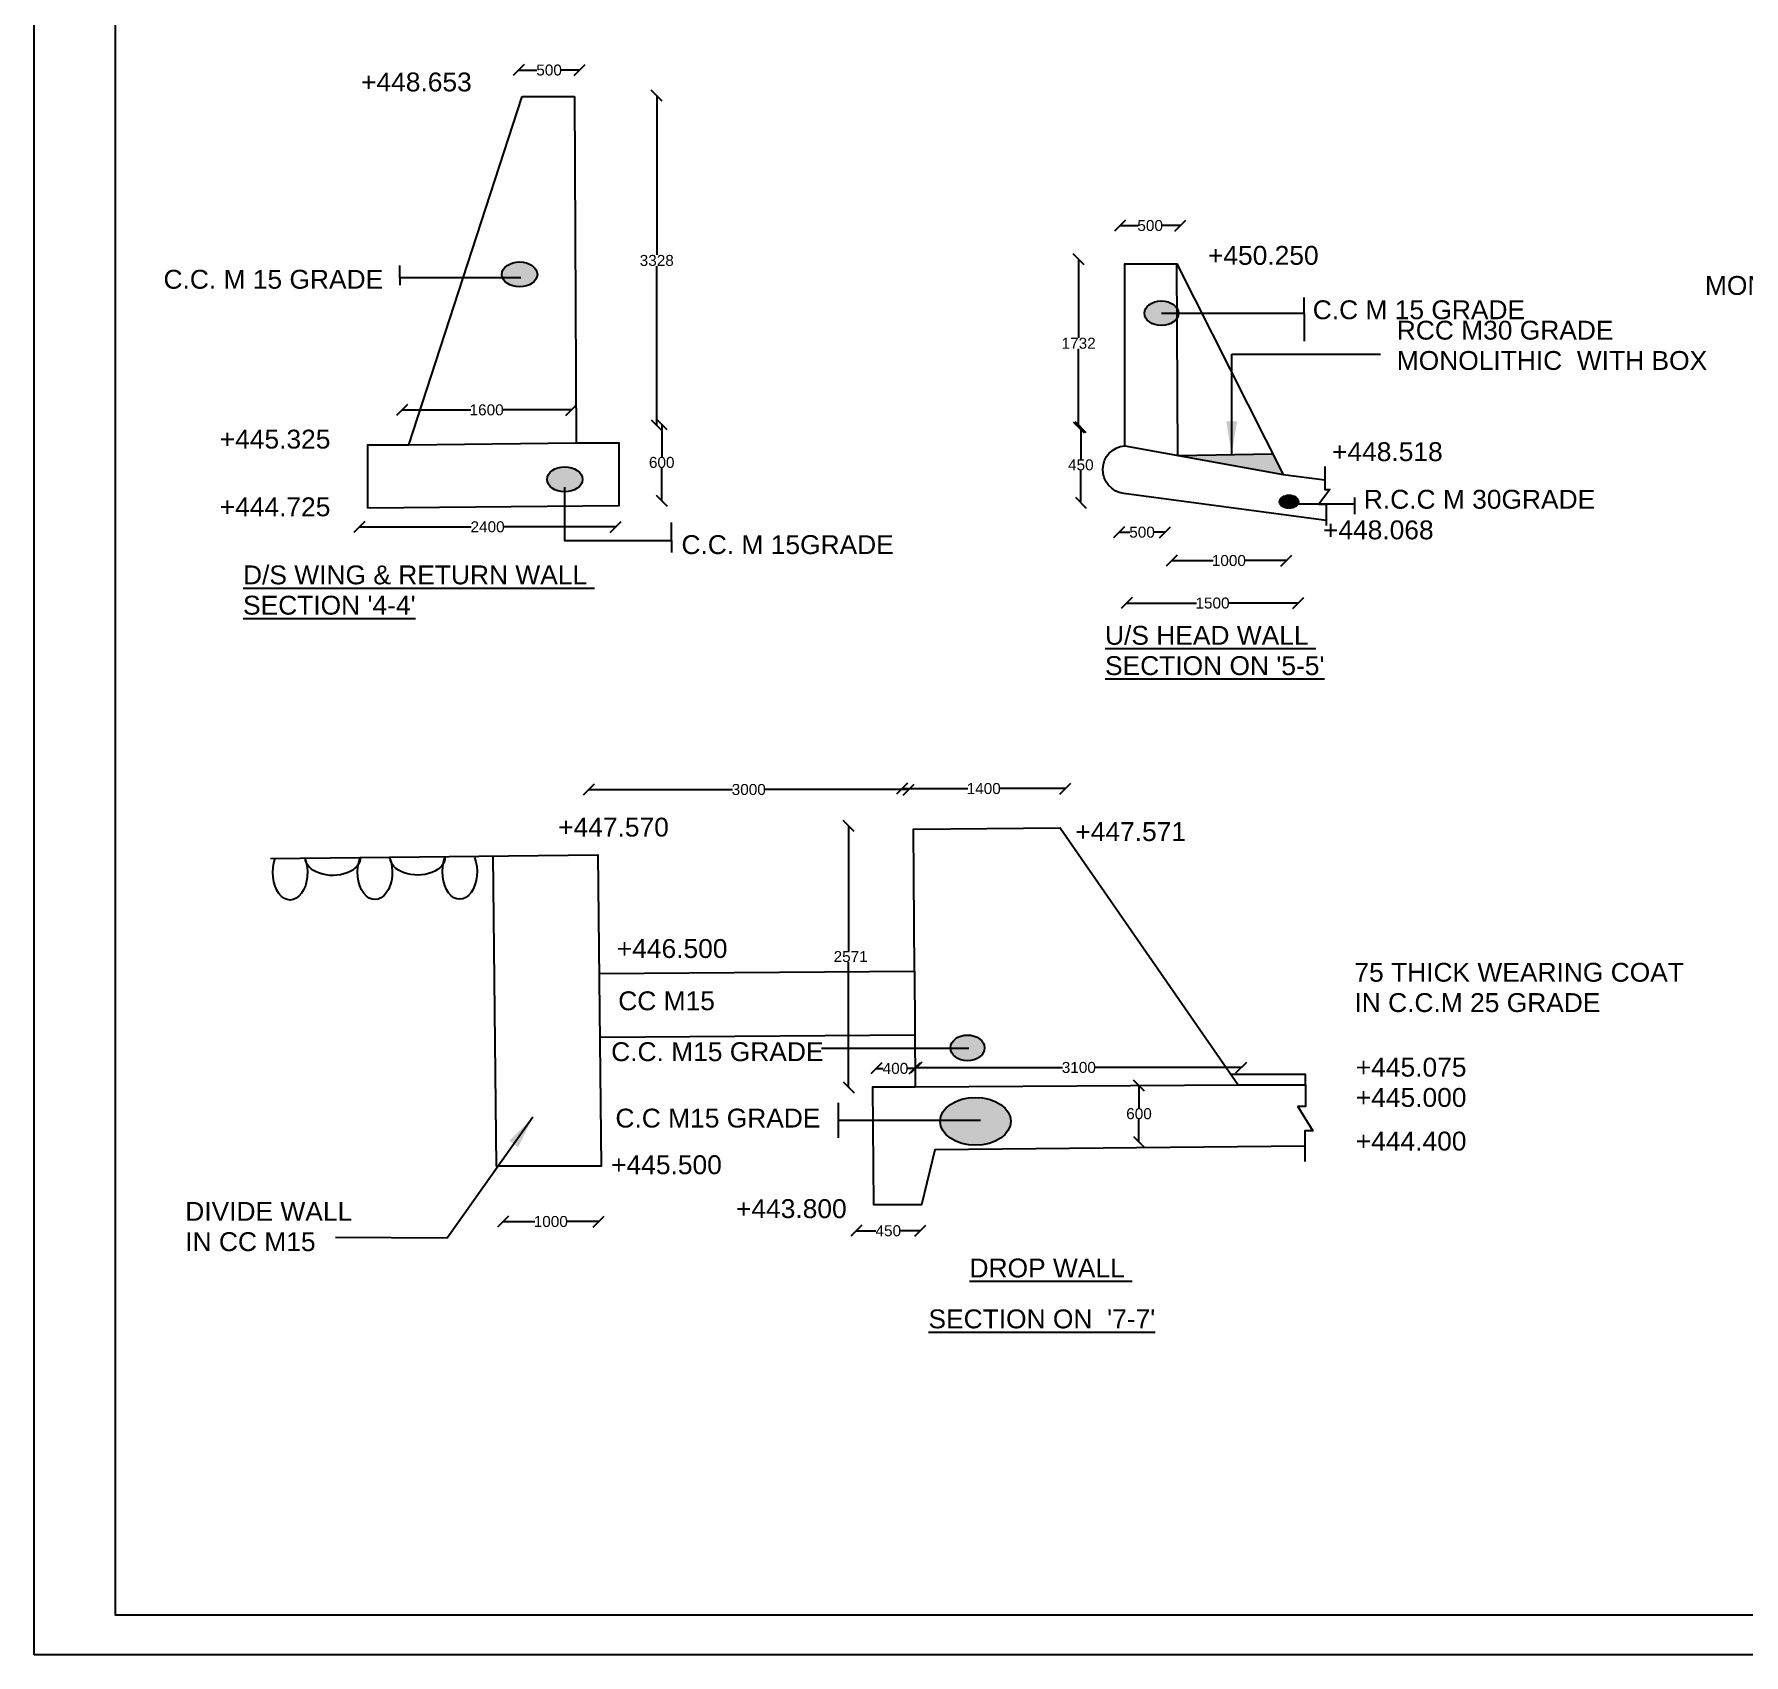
# Model space of a CAD drawing. Header units: metres. Extents: x -13701 to 100187, y -64306 to 14155.
# Drawn here: x -13701 to 33011, y -64306 to -20015 of the extents above; entities that cross this region are included whole.
import ezdxf

# ---------------------------------------------------------------- set-up
doc = ezdxf.new("R2010")
doc.units = ezdxf.units.M
doc.header["$MEASUREMENT"] = 0
doc.layers.add('DRAWING', color=7, linetype='Continuous')
doc.layers.add('TEXT', color=255, linetype='Continuous')
doc.styles.get("Standard").update_dxf_attribs({"font": 'ARIAL_1.TTF'})
doc.dimstyles.get("Standard").update_dxf_attribs({"dimtxt": 300, "dimasz": 300, "dimexe": 0.18, "dimexo": 0.0625, "dimgap": 0.09, "dimtad": 0, "dimtih": 1, "dimtoh": 1, "dimdec": 0, "dimzin": 0, "dimdsep": 46, "dimtxsty": 'Standard', "dimblk": 'OBLIQUE', "dimcen": 0, "dimse1": 1, "dimse2": 1, "dimadec": 0, "dimazin": 0, "dimtfac": 1, "dimtdec": 0, "dimtofl": 0, "dimtmove": 0, "dimatfit": 3, "dimfxl": 0, "dimtolj": 1, "dimtzin": 0, "dimarcsym": 0})
picture_1 = doc.add_image_def('image1.jpg', size_in_pixel=(4806, 3311))

# ---------------------------------------------------------------- blocks, each defined once
blk = doc.blocks.new('_Oblique')
at = {"color": 0, "linetype": 'ByBlock', "lineweight": -2}
blk.add_line((-0.5, -0.5), (0.5, 0.5), dxfattribs=at)
blk = doc.blocks.new('*D20')
at = {"layer": 'Defpoints', "color": 0}
for p in [(-467, -21017), (1202, -20996), (1202, -21017)]:
    blk.add_point(p, dxfattribs=at)
at = {"layer": 'DRAWING', "color": 0, "lineweight": -2}
for p, q in [((-467, -20996), (37, -20996)), ((1202, -20996), (699, -20996))]:
    blk.add_line(p, q, dxfattribs=at)
at = {"layer": 'DRAWING', "color": 0, "lineweight": -2, "xscale": 300, "yscale": 300, "zscale": 300, "rotation": 180}
blk.add_blockref('_Oblique', (-467, -20996), dxfattribs=at)
at = {"layer": 'DRAWING', "color": 0, "lineweight": -2, "xscale": 300, "yscale": 300, "zscale": 300}
blk.add_blockref('_Oblique', (1202, -20996), dxfattribs=at)
at = {"layer": 'DRAWING', "color": 0, "insert": (368, -20996), "char_height": 300, "attachment_point": 5}
blk.add_mtext('\\A1;500', dxfattribs=at)
blk = doc.blocks.new('*D21')
at = {"layer": 'Defpoints', "color": 0}
for p in [(3041, -21693), (3041, -30708), (3310, -30708)]:
    blk.add_point(p, dxfattribs=at)
at = {"layer": 'DRAWING', "color": 0, "lineweight": -2}
for p, q in [((3310, -21693), (3310, -26047)), ((3310, -30708), (3310, -26354))]:
    blk.add_line(p, q, dxfattribs=at)
at = {"layer": 'DRAWING', "color": 0, "lineweight": -2, "xscale": 300, "yscale": 300, "zscale": 300}
for p, rotation in [((3310, -21693), 90), ((3310, -30708), 270)]:
    blk.add_blockref('_Oblique', p, dxfattribs=dict(at, rotation=rotation))
at = {"layer": 'DRAWING', "color": 0, "insert": (3310, -26200), "char_height": 300, "attachment_point": 5}
blk.add_mtext('\\A1;3328', dxfattribs=at)
blk = doc.blocks.new('*D22')
at = {"layer": 'Defpoints', "color": 0}
for p in [(3411, -30674), (3411, -32766), (3445, -32766)]:
    blk.add_point(p, dxfattribs=at)
at = {"layer": 'DRAWING', "color": 0, "lineweight": -2}
for p, q in [((3445, -30674), (3445, -31567)), ((3445, -32766), (3445, -31874))]:
    blk.add_line(p, q, dxfattribs=at)
at = {"layer": 'DRAWING', "color": 0, "lineweight": -2, "xscale": 300, "yscale": 300, "zscale": 300}
for p, rotation in [((3445, -30674), 90), ((3445, -32766), 270)]:
    blk.add_blockref('_Oblique', p, dxfattribs=dict(at, rotation=rotation))
at = {"layer": 'DRAWING', "color": 0, "insert": (3445, -31720), "char_height": 300, "attachment_point": 5}
blk.add_mtext('\\A1;600', dxfattribs=at)
blk = doc.blocks.new('*D23')
at = {"layer": 'Defpoints', "color": 0}
for p in [(-3651, -30267), (974, -30267), (974, -30284)]:
    blk.add_point(p, dxfattribs=at)
at = {"layer": 'DRAWING', "color": 0, "lineweight": -2}
for p, q in [((-3651, -30284), (-1772, -30284)), ((974, -30284), (-905, -30284))]:
    blk.add_line(p, q, dxfattribs=at)
at = {"layer": 'DRAWING', "color": 0, "lineweight": -2, "xscale": 300, "yscale": 300, "zscale": 300, "rotation": 180}
blk.add_blockref('_Oblique', (-3651, -30284), dxfattribs=at)
at = {"layer": 'DRAWING', "color": 0, "lineweight": -2, "xscale": 300, "yscale": 300, "zscale": 300}
blk.add_blockref('_Oblique', (974, -30284), dxfattribs=at)
at = {"layer": 'DRAWING', "color": 0, "insert": (-1339, -30284), "char_height": 300, "attachment_point": 5}
blk.add_mtext('\\A1;1600', dxfattribs=at)
blk = doc.blocks.new('*D24')
at = {"layer": 'Defpoints', "color": 0}
for p in [(-4815, -33562), (2189, -33479), (2189, -33562)]:
    blk.add_point(p, dxfattribs=at)
at = {"layer": 'DRAWING', "color": 0, "lineweight": -2}
for p, q in [((-4815, -33479), (-1763, -33479)), ((2189, -33479), (-863, -33479))]:
    blk.add_line(p, q, dxfattribs=at)
at = {"layer": 'DRAWING', "color": 0, "lineweight": -2, "xscale": 300, "yscale": 300, "zscale": 300, "rotation": 180}
blk.add_blockref('_Oblique', (-4815, -33479), dxfattribs=at)
at = {"layer": 'DRAWING', "color": 0, "lineweight": -2, "xscale": 300, "yscale": 300, "zscale": 300}
blk.add_blockref('_Oblique', (2189, -33479), dxfattribs=at)
at = {"layer": 'DRAWING', "color": 0, "insert": (-1313, -33479), "char_height": 300, "attachment_point": 5}
blk.add_mtext('\\A1;2400', dxfattribs=at)
blk = doc.blocks.new('*D25')
at = {"layer": 'Defpoints', "color": 0}
for p in [(15971, -25274), (17612, -25245), (17612, -25274)]:
    blk.add_point(p, dxfattribs=at)
at = {"layer": 'DRAWING', "color": 0, "lineweight": -2}
for p, q in [((15971, -25245), (16460, -25245)), ((17612, -25245), (17122, -25245))]:
    blk.add_line(p, q, dxfattribs=at)
at = {"layer": 'DRAWING', "color": 0, "lineweight": -2, "xscale": 300, "yscale": 300, "zscale": 300, "rotation": 180}
blk.add_blockref('_Oblique', (15971, -25245), dxfattribs=at)
at = {"layer": 'DRAWING', "color": 0, "lineweight": -2, "xscale": 300, "yscale": 300, "zscale": 300}
blk.add_blockref('_Oblique', (17612, -25245), dxfattribs=at)
at = {"layer": 'DRAWING', "color": 0, "insert": (16791, -25245), "char_height": 300, "attachment_point": 5}
blk.add_mtext('\\A1;500', dxfattribs=at)
blk = doc.blocks.new('*D26')
at = {"layer": 'Defpoints', "color": 0}
for p in [(14986, -26168), (14837, -30758), (14986, -30758)]:
    blk.add_point(p, dxfattribs=at)
at = {"layer": 'DRAWING', "color": 0, "lineweight": -2}
for p, q in [((14837, -26168), (14837, -28310)), ((14837, -30758), (14837, -28616))]:
    blk.add_line(p, q, dxfattribs=at)
at = {"layer": 'DRAWING', "color": 0, "lineweight": -2, "xscale": 300, "yscale": 300, "zscale": 300}
for p, rotation in [((14837, -26168), 90), ((14837, -30758), 270)]:
    blk.add_blockref('_Oblique', p, dxfattribs=dict(at, rotation=rotation))
at = {"layer": 'DRAWING', "color": 0, "insert": (14837, -28463), "char_height": 300, "attachment_point": 5}
blk.add_mtext('\\A1;1732', dxfattribs=at)
blk = doc.blocks.new('*D27')
at = {"layer": 'Defpoints', "color": 0}
for p in [(14837, -30758), (14837, -32814), (14897, -32814)]:
    blk.add_point(p, dxfattribs=at)
at = {"layer": 'DRAWING', "color": 0, "lineweight": -2}
for p, q in [((14897, -30758), (14897, -31632)), ((14897, -32814), (14897, -31939))]:
    blk.add_line(p, q, dxfattribs=at)
at = {"layer": 'DRAWING', "color": 0, "lineweight": -2, "xscale": 300, "yscale": 300, "zscale": 300}
for p, rotation in [((14897, -30758), 90), ((14897, -32814), 270)]:
    blk.add_blockref('_Oblique', p, dxfattribs=dict(at, rotation=rotation))
at = {"layer": 'DRAWING', "color": 0, "insert": (14897, -31786), "char_height": 300, "attachment_point": 5}
blk.add_mtext('\\A1;450', dxfattribs=at)
blk = doc.blocks.new('*D28')
at = {"layer": 'Defpoints', "color": 0}
for p in [(17375, -34461), (20508, -34401), (20508, -34461)]:
    blk.add_point(p, dxfattribs=at)
at = {"layer": 'DRAWING', "color": 0, "lineweight": -2}
for p, q in [((17375, -34401), (18508, -34401)), ((20508, -34401), (19375, -34401))]:
    blk.add_line(p, q, dxfattribs=at)
at = {"layer": 'DRAWING', "color": 0, "lineweight": -2, "xscale": 300, "yscale": 300, "zscale": 300, "rotation": 180}
blk.add_blockref('_Oblique', (17375, -34401), dxfattribs=at)
at = {"layer": 'DRAWING', "color": 0, "lineweight": -2, "xscale": 300, "yscale": 300, "zscale": 300}
blk.add_blockref('_Oblique', (20508, -34401), dxfattribs=at)
at = {"layer": 'DRAWING', "color": 0, "insert": (18941, -34401), "char_height": 300, "attachment_point": 5}
blk.add_mtext('\\A1;1000', dxfattribs=at)
blk = doc.blocks.new('*D29')
at = {"layer": 'Defpoints', "color": 0}
for p in [(15943, -33596), (17196, -33596), (17196, -33626)]:
    blk.add_point(p, dxfattribs=at)
at = {"layer": 'DRAWING', "color": 0, "lineweight": -2}
for p, q in [((15943, -33626), (16239, -33626)), ((17196, -33626), (16900, -33626))]:
    blk.add_line(p, q, dxfattribs=at)
at = {"layer": 'DRAWING', "color": 0, "lineweight": -2, "xscale": 300, "yscale": 300, "zscale": 300, "rotation": 180}
blk.add_blockref('_Oblique', (15943, -33626), dxfattribs=at)
at = {"layer": 'DRAWING', "color": 0, "lineweight": -2, "xscale": 300, "yscale": 300, "zscale": 300}
blk.add_blockref('_Oblique', (17196, -33626), dxfattribs=at)
at = {"layer": 'DRAWING', "color": 0, "insert": (16569, -33626), "char_height": 300, "attachment_point": 5}
blk.add_mtext('\\A1;500', dxfattribs=at)
blk = doc.blocks.new('*D30')
at = {"layer": 'Defpoints', "color": 0}
for p in [(16152, -35563), (20836, -35563), (20836, -35563)]:
    blk.add_point(p, dxfattribs=at)
at = {"layer": 'DRAWING', "color": 0, "lineweight": -2}
for p, q in [((16152, -35563), (18060, -35563)), ((20836, -35563), (18927, -35563))]:
    blk.add_line(p, q, dxfattribs=at)
at = {"layer": 'DRAWING', "color": 0, "lineweight": -2, "xscale": 300, "yscale": 300, "zscale": 300, "rotation": 180}
blk.add_blockref('_Oblique', (16152, -35563), dxfattribs=at)
at = {"layer": 'DRAWING', "color": 0, "lineweight": -2, "xscale": 300, "yscale": 300, "zscale": 300}
blk.add_blockref('_Oblique', (20836, -35563), dxfattribs=at)
at = {"layer": 'DRAWING', "color": 0, "insert": (18494, -35563), "char_height": 300, "attachment_point": 5}
blk.add_mtext('\\A1;1500', dxfattribs=at)
blk = doc.blocks.new('*D37')
at = {"layer": 'Defpoints', "color": 0}
for p in [(1452, -40633), (10194, -40633), (10194, -40659)]:
    blk.add_point(p, dxfattribs=at)
at = {"layer": 'DRAWING', "color": 0, "lineweight": -2}
for p, q in [((1452, -40659), (5376, -40659)), ((10194, -40659), (6271, -40659))]:
    blk.add_line(p, q, dxfattribs=at)
at = {"layer": 'DRAWING', "color": 0, "lineweight": -2, "xscale": 300, "yscale": 300, "zscale": 300, "rotation": 180}
blk.add_blockref('_Oblique', (1452, -40659), dxfattribs=at)
at = {"layer": 'DRAWING', "color": 0, "lineweight": -2, "xscale": 300, "yscale": 300, "zscale": 300}
blk.add_blockref('_Oblique', (10194, -40659), dxfattribs=at)
at = {"layer": 'DRAWING', "color": 0, "insert": (5823, -40659), "char_height": 300, "attachment_point": 5}
blk.add_mtext('\\A1;3000', dxfattribs=at)
blk = doc.blocks.new('*D38')
at = {"layer": 'Defpoints', "color": 0}
for p in [(10011, -40633), (14474, -40633), (14474, -40633)]:
    blk.add_point(p, dxfattribs=at)
at = {"layer": 'DRAWING', "color": 0, "lineweight": -2}
for p, q in [((10011, -40633), (11809, -40633)), ((14474, -40633), (12676, -40633))]:
    blk.add_line(p, q, dxfattribs=at)
at = {"layer": 'DRAWING', "color": 0, "lineweight": -2, "xscale": 300, "yscale": 300, "zscale": 300, "rotation": 180}
blk.add_blockref('_Oblique', (10011, -40633), dxfattribs=at)
at = {"layer": 'DRAWING', "color": 0, "lineweight": -2, "xscale": 300, "yscale": 300, "zscale": 300}
blk.add_blockref('_Oblique', (14474, -40633), dxfattribs=at)
at = {"layer": 'DRAWING', "color": 0, "insert": (12243, -40633), "char_height": 300, "attachment_point": 5}
blk.add_mtext('\\A1;1400', dxfattribs=at)
blk = doc.blocks.new('*D39')
at = {"layer": 'Defpoints', "color": 0}
for p in [(8446, -41653), (8446, -48795), (8550, -48795)]:
    blk.add_point(p, dxfattribs=at)
at = {"layer": 'DRAWING', "color": 0, "lineweight": -2}
for p, q in [((8550, -41653), (8550, -45071)), ((8550, -48795), (8550, -45378))]:
    blk.add_line(p, q, dxfattribs=at)
at = {"layer": 'DRAWING', "color": 0, "lineweight": -2, "xscale": 300, "yscale": 300, "zscale": 300}
for p, rotation in [((8550, -41653), 90), ((8550, -48795), 270)]:
    blk.add_blockref('_Oblique', p, dxfattribs=dict(at, rotation=rotation))
at = {"layer": 'DRAWING', "color": 0, "insert": (8550, -45224), "char_height": 300, "attachment_point": 5}
blk.add_mtext('\\A1; 2571', dxfattribs=at)
blk = doc.blocks.new('*D40')
at = {"layer": 'Defpoints', "color": 0}
for p in [(9310, -48360), (10354, -48281), (10354, -48360)]:
    blk.add_point(p, dxfattribs=at)
at = {"layer": 'DRAWING', "color": 0, "lineweight": -2}
for p, q in [((9310, -48281), (9495, -48281)), ((10354, -48281), (10169, -48281))]:
    blk.add_line(p, q, dxfattribs=at)
at = {"layer": 'DRAWING', "color": 0, "lineweight": -2, "xscale": 300, "yscale": 300, "zscale": 300, "rotation": 180}
blk.add_blockref('_Oblique', (9310, -48281), dxfattribs=at)
at = {"layer": 'DRAWING', "color": 0, "lineweight": -2, "xscale": 300, "yscale": 300, "zscale": 300}
blk.add_blockref('_Oblique', (10354, -48281), dxfattribs=at)
at = {"layer": 'DRAWING', "color": 0, "insert": (9832, -48281), "char_height": 300, "attachment_point": 5}
blk.add_mtext('\\A1;400', dxfattribs=at)
blk = doc.blocks.new('*D41')
at = {"layer": 'Defpoints', "color": 0}
for p in [(10406, -48281), (19278, -48255), (19278, -48281)]:
    blk.add_point(p, dxfattribs=at)
at = {"layer": 'DRAWING', "color": 0, "lineweight": -2}
for p, q in [((10406, -48255), (14395, -48255)), ((19278, -48255), (15289, -48255))]:
    blk.add_line(p, q, dxfattribs=at)
at = {"layer": 'DRAWING', "color": 0, "lineweight": -2, "xscale": 300, "yscale": 300, "zscale": 300, "rotation": 180}
blk.add_blockref('_Oblique', (10406, -48255), dxfattribs=at)
at = {"layer": 'DRAWING', "color": 0, "lineweight": -2, "xscale": 300, "yscale": 300, "zscale": 300}
blk.add_blockref('_Oblique', (19278, -48255), dxfattribs=at)
at = {"layer": 'DRAWING', "color": 0, "insert": (14842, -48255), "char_height": 300, "attachment_point": 5}
blk.add_mtext('\\A1;3100', dxfattribs=at)
blk = doc.blocks.new('*D42')
at = {"layer": 'Defpoints', "color": 0}
for p in [(16173, -48751), (16173, -50288), (16486, -50288)]:
    blk.add_point(p, dxfattribs=at)
at = {"layer": 'DRAWING', "color": 0, "lineweight": -2}
for p, q in [((16486, -48751), (16486, -49366)), ((16486, -50288), (16486, -49673))]:
    blk.add_line(p, q, dxfattribs=at)
at = {"layer": 'DRAWING', "color": 0, "lineweight": -2, "xscale": 300, "yscale": 300, "zscale": 300}
for p, rotation in [((16486, -48751), 90), ((16486, -50288), 270)]:
    blk.add_blockref('_Oblique', p, dxfattribs=dict(at, rotation=rotation))
at = {"layer": 'DRAWING', "color": 0, "insert": (16486, -49519), "char_height": 300, "attachment_point": 5}
blk.add_mtext('\\A1;600', dxfattribs=at)
blk = doc.blocks.new('*D43')
at = {"layer": 'Defpoints', "color": 0}
for p in [(8762, -52744), (10511, -52718), (10511, -52744)]:
    blk.add_point(p, dxfattribs=at)
at = {"layer": 'DRAWING', "color": 0, "lineweight": -2}
for p, q in [((8762, -52718), (9299, -52718)), ((10511, -52718), (9974, -52718))]:
    blk.add_line(p, q, dxfattribs=at)
at = {"layer": 'DRAWING', "color": 0, "lineweight": -2, "xscale": 300, "yscale": 300, "zscale": 300, "rotation": 180}
blk.add_blockref('_Oblique', (8762, -52718), dxfattribs=at)
at = {"layer": 'DRAWING', "color": 0, "lineweight": -2, "xscale": 300, "yscale": 300, "zscale": 300}
blk.add_blockref('_Oblique', (10511, -52718), dxfattribs=at)
at = {"layer": 'DRAWING', "color": 0, "insert": (9636, -52718), "char_height": 300, "attachment_point": 5}
blk.add_mtext('\\A1;450', dxfattribs=at)
blk = doc.blocks.new('*D44')
at = {"layer": 'Defpoints', "color": 0}
for p in [(-890, -52198), (1719, -52198), (-890, -52465)]:
    blk.add_point(p, dxfattribs=at)
at = {"layer": 'DRAWING', "color": 0, "lineweight": -2}
for p, q in [((-890, -52465), (-19, -52465)), ((1719, -52465), (848, -52465))]:
    blk.add_line(p, q, dxfattribs=at)
at = {"layer": 'DRAWING', "color": 0, "lineweight": -2, "xscale": 300, "yscale": 300, "zscale": 300, "rotation": 180}
blk.add_blockref('_Oblique', (-890, -52465), dxfattribs=at)
at = {"layer": 'DRAWING', "color": 0, "lineweight": -2, "xscale": 300, "yscale": 300, "zscale": 300}
blk.add_blockref('_Oblique', (1719, -52465), dxfattribs=at)
at = {"layer": 'DRAWING', "color": 0, "insert": (414, -52465), "char_height": 300, "attachment_point": 5}
blk.add_mtext('\\A1;1000', dxfattribs=at)

msp = doc.modelspace()

# ---------------------------------------------------------------- hatches: boundary and pattern name
at = {"layer": 'DRAWING'}
h = msp.add_hatch(dxfattribs=at)
h.set_pattern_fill('AR-CONC', color=256, scale=50, style=0)
h.set_pattern_definition([(50, (0, 0), (358.6301, -31.3761), [37.5, -412.5]), (355, (0, 0), (-69.3757, 376.096), [30, -330]), (100.4514, (29.9, -2.6), (289.2547, 344.7198), [31.87, -350.571]), (46.1842, (0, 100), (533.6205, -82.7595), [56.25, -618.75]), (96.6356, (44.47, 93.1), (467.3314, 487.059), [47.805, -525.8565]), (351.1842, (0, 100), (467.331, 487.0593), [45, -495]), (21, (50, 75), (298.4535, -201.3094), [37.5, -412.5]), (326, (50, 75), (121.6577, 362.575), [30, -330]), (71.4514, (74.87, 58.22), (420.1113, 161.2652), [31.87, -350.571]), (37.5, (0, 0), (6.07993, 166.44693), [0, -326, 0, -335, 0, -331.25]), (7.5, (0, 0), (131.53477, 197.20586), [0, -191, 0, -318.5, 0, -126.25]), (327.5, (-111.5, 0), (266.91122, -11.27744), [0, -125, 0, -390, 0, -517.5]), (317.5, (-161.5, 0), (291.5931, 50.0525), [0, -162.5, 0, -259, 0, -367.5])])
edge = h.paths.add_edge_path()
edge.add_ellipse((-437.8, -26580.2), major_axis=(-485.1, 0), ratio=0.7031338, start_angle=16.24422, end_angle=360)
edge.add_ellipse((-437.8, -26580.2), major_axis=(-485.1, 0), ratio=0.7031338, start_angle=0, end_angle=16.24422)
edge = h.paths.add_edge_path()
edge.add_ellipse((795.2, -32180.5), major_axis=(-484.4, 0), ratio=0.7087836, start_angle=0, end_angle=360)
edge = h.paths.add_edge_path()
edge.add_ellipse((17098.7, -27641.5), major_axis=(-466.9, 0), ratio=0.7217266, start_angle=180, end_angle=360)
edge.add_ellipse((17098.7, -27641.5), major_axis=(-466.9, 0), ratio=0.7217266, start_angle=0, end_angle=180)
edge = h.paths.add_edge_path()
edge.add_ellipse((20585.5, -32793.3), major_axis=(-258.2, 0), ratio=0.6952836, start_angle=158.72082, end_angle=360)
edge.add_ellipse((20585.5, -32793.3), major_axis=(-258.2, 0), ratio=0.6952836, start_angle=0, end_angle=158.72082)
h.paths.add_polyline_path([(20137.8, -31480.5), (17547.5, -31525.2), (20423.7, -32047.3)])
edge = h.paths.add_edge_path()
edge.add_ellipse((46227.2, -30043.9), major_axis=(-495.5, 0), ratio=0.6861594, start_angle=0, end_angle=350.74195)
edge.add_ellipse((46227.2, -30043.9), major_axis=(-495.5, 0), ratio=0.6861594, start_angle=350.74195, end_angle=360)
edge = h.paths.add_edge_path()
edge.add_ellipse((43945.1, -32310), major_axis=(-232.4, 0), ratio=0.8083219, start_angle=11.14806, end_angle=360)
edge.add_ellipse((43945.1, -32310), major_axis=(-232.4, 0), ratio=0.8083219, start_angle=0, end_angle=11.14806)
edge = h.paths.add_edge_path()
edge.add_ellipse((12017.6, -49725.1), major_axis=(-964.9, 0), ratio=0.6776149, start_angle=0, end_angle=358.38717)
edge.add_ellipse((12017.6, -49725.1), major_axis=(-964.9, 0), ratio=0.6776149, start_angle=358.38717, end_angle=360)
at = {"layer": 'TEXT'}
h = msp.add_hatch(dxfattribs=at)
h.set_pattern_fill('AR-CONC', color=250, scale=0.02)
h.set_pattern_definition([(50, (-243.52408, -26620.73592), (0.143452037, -0.012550427), [0.015, -0.165]), (355, (-243.52408, -26620.73592), (-0.027750267, 0.150438427), [0.012, -0.132]), (100.451444, (-243.51212, -26620.73696), (0.11570177, 0.137887998), [0.012748038, -0.140228422]), (46.1842, (-243.52408, -26620.69592), (0.213448266, -0.033103856), [0.0225, -0.2475]), (96.635635, (-243.5063, -26620.69868), (0.18693239, 0.19482372), [0.01912207, -0.21034275]), (351.184164, (-243.52408, -26620.69592), (0.18693239, 0.19482372), [0.018, -0.198]), (21, (-243.50408, -26620.70592), (0.11938141, -0.080523778), [0.015, -0.165]), (326, (-243.50408, -26620.70592), (0.048663066, 0.14503001), [0.012, -0.132]), (71.451445, (-243.49413, -26620.71263), (0.168044475, 0.06450623), [0.012748038, -0.140228422]), (37.5, (-243.52408, -26620.735917), (0.002431971, 0.0665787708), [0, -0.1304, 0, -0.134, 0, -0.1325]), (7.5, (-243.52408, -26620.73592), (0.0526139075, 0.0788823424), [0, -0.0764, 0, -0.1274, 0, -0.0505]), (327.5, (-243.56868, -26620.735917), (0.1067644872, -0.0045109743), [0, -0.05, 0, -0.156, 0, -0.207]), (317.5, (-243.58868, -26620.73592), (0.116637234, 0.020020996), [0, -0.065, 0, -0.1036, 0, -0.147])])
edge = h.paths.add_edge_path()
edge.add_ellipse((-437.8, -26580.2), major_axis=(-485.1, 0), ratio=0.7031338, start_angle=16.24422, end_angle=360)
edge.add_ellipse((-437.8, -26580.2), major_axis=(-485.1, 0), ratio=0.7031338, start_angle=0, end_angle=16.24422)
h = msp.add_hatch(dxfattribs=at)
h.set_pattern_fill('AR-CONC', color=250, scale=0.02)
h.set_pattern_definition([(50, (16992.4161, -27638.51671), (0.143452037, -0.012550427), [0.015, -0.165]), (355, (16992.4161, -27638.51671), (-0.027750267, 0.150438427), [0.012, -0.132]), (100.451444, (16992.42805, -27638.51775), (0.11570177, 0.137887998), [0.01274804, -0.140228422]), (46.1842, (16992.4161, -27638.47671), (0.213448266, -0.033103856), [0.0225, -0.2475]), (96.635635, (16992.43388, -27638.47947), (0.18693239, 0.19482372), [0.01912207, -0.21034275]), (351.184164, (16992.4161, -27638.4767), (0.18693239, 0.19482372), [0.018, -0.198]), (21, (16992.4361, -27638.48671), (0.11938141, -0.080523778), [0.015, -0.165]), (326, (16992.4361, -27638.48671), (0.048663066, 0.14503001), [0.012, -0.132]), (71.451445, (16992.44605, -27638.49342), (0.168044475, 0.06450623), [0.012748038, -0.140228422]), (37.5, (16992.416097, -27638.51671), (0.002431971, 0.0665787708), [0, -0.1304, 0, -0.134, 0, -0.1325]), (7.5, (16992.4161, -27638.51671), (0.0526139075, 0.078882342), [0, -0.0764, 0, -0.1274, 0, -0.0505]), (327.5, (16992.371497, -27638.51671), (0.1067644872, -0.0045109743), [0, -0.05, 0, -0.156, 0, -0.207]), (317.5, (16992.3515, -27638.51671), (0.116637234, 0.020020996), [0, -0.065, 0, -0.1036, 0, -0.147])])
edge = h.paths.add_edge_path()
edge.add_ellipse((17098.7, -27641.5), major_axis=(-466.9, 0), ratio=0.7217266, start_angle=203.20706, end_angle=517.19808)
edge.add_line((17529.1, -27772.1), (17527.8, -27508.7))
h = msp.add_hatch(dxfattribs=at)
h.set_pattern_fill('AR-CONC', color=250, scale=0.02)
h.set_pattern_definition([(50, (909.6776, -32189.09782), (0.143452037, -0.012550427), [0.015, -0.165]), (355, (909.6776, -32189.09782), (-0.027750267, 0.150438427), [0.012, -0.132]), (100.451444, (909.68955, -32189.09886), (0.11570177, 0.137887998), [0.012748038, -0.140228422]), (46.1842, (909.6776, -32189.05782), (0.213448266, -0.033103856), [0.0225, -0.2475]), (96.635635, (909.69538, -32189.06058), (0.18693239, 0.19482372), [0.01912207, -0.21034275]), (351.184164, (909.6776, -32189.05782), (0.18693239, 0.19482372), [0.018, -0.198]), (21, (909.6976, -32189.06782), (0.11938141, -0.080523778), [0.015, -0.165]), (326, (909.6976, -32189.06782), (0.048663066, 0.14503001), [0.012, -0.132]), (71.451445, (909.70755, -32189.07453), (0.168044475, 0.06450623), [0.012748038, -0.140228422]), (37.5, (909.677597, -32189.09782), (0.002431971, 0.0665787708), [0, -0.1304, 0, -0.134, 0, -0.1325]), (7.5, (909.6776, -32189.09782), (0.0526139075, 0.0788823424), [0, -0.0764, 0, -0.1274, 0, -0.0505]), (327.5, (909.632997, -32189.09782), (0.1067644872, -0.0045109743), [0, -0.05, 0, -0.156, 0, -0.207]), (317.5, (909.613, -32189.09782), (0.116637234, 0.020020996), [0, -0.065, 0, -0.1036, 0, -0.147])])
edge = h.paths.add_edge_path()
edge.add_ellipse((795.2, -32180.5), major_axis=(-484.4, 0), ratio=0.7087836, start_angle=89.69551, end_angle=360)
edge.add_ellipse((795.2, -32180.5), major_axis=(-484.4, 0), ratio=0.7087836, start_angle=0, end_angle=89.69551)
h = msp.add_hatch(dxfattribs=at)
h.set_pattern_fill('AR-CONC', color=250, scale=0.002)
h.set_pattern_definition([(50, (0, 0), (0.014345203652, -0.0012550426997), [0.0015, -0.0165]), (355, (0, 0), (-0.002775026672, 0.015043842674), [0.0012, -0.0132]), (100.45144446, (0.001195, -0.000105), (0.0115701769345, 0.0137887998194), [0.00127480384, -0.01402284224]), (46.1842, (0, 0.004), (0.0213448266134, -0.003310385616), [0.00225, -0.02475]), (96.63563549, (0.001779, 0.003724), (0.018693238913, 0.019482372015), [0.00191220684, -0.0210342752]), (351.18416399, (0, 0.004), (0.018693238901, 0.019482372005), [0.0018, -0.01980000002]), (21, (0.002, 0.003), (0.0119381410424, -0.0080523778133), [0.0015, -0.0165]), (326, (0.002, 0.003), (0.0048663066384, 0.014503000901), [0.0012, -0.0132]), (71.45144474, (0.002995, 0.002329), (0.0168044475346, 0.006450623056), [0.0012748038, -0.01402284224]), (37.5, (0, 0), (0.00024319710635, 0.0066578770766), [0, -0.01304, 0, -0.0134, 0, -0.01325]), (7.5, (0, 0), (0.0052613907488, 0.0078882342376), [0, -0.00764, 0, -0.01274, 0, -0.00505]), (327.5, (-0.00446, 0), (0.01067644872345, -0.0004510974347), [0, -0.005, 0, -0.0156, 0, -0.0207]), (317.5, (-0.00646, 0), (0.0116637233868, 0.0020020996466), [0, -0.0065, 0, -0.01036, 0, -0.0147])])
edge = h.paths.add_edge_path()
edge.add_ellipse((20585.5, -32793.3), major_axis=(-258.2, 0), ratio=0.6952836, start_angle=158.72082, end_angle=360)
edge.add_ellipse((20585.5, -32793.3), major_axis=(-258.2, 0), ratio=0.6952836, start_angle=0, end_angle=158.72082)
h = msp.add_hatch(dxfattribs=at)
h.set_pattern_fill('AR-CONC', color=250, scale=0.02)
h.set_pattern_definition([(50, (12049.01642, -47687.4598), (0.143452037, -0.012550427), [0.015, -0.165]), (355, (12049.01642, -47687.4598), (-0.027750267, 0.150438427), [0.012, -0.132]), (100.451444, (12049.02838, -47687.46085), (0.11570177, 0.137887998), [0.012748038, -0.140228422]), (46.1842, (12049.01642, -47687.4198), (0.213448266, -0.033103856), [0.0225, -0.2475]), (96.635635, (12049.0342, -47687.42256), (0.18693239, 0.19482372), [0.01912207, -0.21034275]), (351.184164, (12049.01642, -47687.4198), (0.18693239, 0.19482372), [0.018, -0.198]), (21, (12049.03642, -47687.4298), (0.11938141, -0.080523778), [0.015, -0.165]), (326, (12049.03642, -47687.4298), (0.048663066, 0.14503001), [0.012, -0.132]), (71.451445, (12049.04637, -47687.43651), (0.168044475, 0.06450623), [0.012748038, -0.140228422]), (37.5, (12049.01642, -47687.459803), (0.002431971, 0.0665787708), [0, -0.1304, 0, -0.134, 0, -0.1325]), (7.5, (12049.01642, -47687.4598), (0.0526139075, 0.0788823424), [0, -0.0764, 0, -0.1274, 0, -0.0505]), (327.5, (12048.97182, -47687.459803), (0.1067644872, -0.0045109743), [0, -0.05, 0, -0.156, 0, -0.207]), (317.5, (12048.95182, -47687.4598), (0.116637234, 0.020020996), [0, -0.065, 0, -0.1036, 0, -0.147])])
edge = h.paths.add_edge_path()
edge.add_ellipse((11801.3, -47718.8), major_axis=(-466.5, 0), ratio=0.7517593, start_angle=2.01464, end_angle=360)
edge.add_ellipse((11801.3, -47718.8), major_axis=(-466.5, 0), ratio=0.7517593, start_angle=0, end_angle=2.01464)
h = msp.add_hatch(dxfattribs=at)
h.set_pattern_fill('AR-CONC', color=250, scale=0.02)
h.set_pattern_definition([(50, (12325.31048, -49541.71228), (0.1434520365, -0.012550427), [0.015, -0.165]), (355, (12325.31048, -49541.71228), (-0.027750267, 0.150438427), [0.012, -0.132]), (100.451444, (12325.32244, -49541.71333), (0.115701769, 0.137887998), [0.012748038, -0.140228422]), (46.1842, (12325.31048, -49541.67228), (0.213448266, -0.033103856), [0.0225, -0.2475]), (96.635635, (12325.32827, -49541.67504), (0.18693239, 0.19482372), [0.019122068, -0.210342752]), (351.184164, (12325.31048, -49541.67228), (0.18693239, 0.19482372), [0.018, -0.198]), (21, (12325.33048, -49541.68228), (0.11938141, -0.080523778), [0.015, -0.165]), (326, (12325.33048, -49541.68228), (0.048663066, 0.145030009), [0.012, -0.132]), (71.451445, (12325.34043, -49541.689), (0.168044475, 0.06450623), [0.012748038, -0.140228422]), (37.5, (12325.310484, -49541.712284), (0.002431971, 0.0665787708), [0, -0.1304, 0, -0.134, 0, -0.1325]), (7.5, (12325.310484, -49541.712284), (0.0526139075, 0.0788823424), [0, -0.0764, 0, -0.1274, 0, -0.0505]), (327.5, (12325.265884, -49541.712284), (0.1067644872, -0.0045109743), [0, -0.05, 0, -0.156, 0, -0.207]), (317.5, (12325.24588, -49541.71228), (0.116637234, 0.0200209965), [0, -0.065, 0, -0.1036, 0, -0.147])])
edge = h.paths.add_edge_path()
edge.add_ellipse((12017.6, -49725.1), major_axis=(-964.9, 0), ratio=0.6776149, start_angle=0, end_angle=358.38717)
edge.add_ellipse((12017.6, -49725.1), major_axis=(-964.9, 0), ratio=0.6776149, start_angle=358.38717, end_angle=360)

# ---------------------------------------------------------------- linework, layer by layer
at = {"layer": 'DRAWING'}
msp.add_lwpolyline([(-11480.9, 11171.6), (95509.1, 11171.6), (95509.1, -63225.6), (-11480.9, -63225.6)], close=True, dxfattribs=at)
for points in [[(1059.6, -21717.2), (1108, -31180.8), (2276.6, -31180.8), (2276.6, -32903.7), (-4587.9, -32968)], [(-4587.9, -32968), (-4587.9, -31239), (-3459.9, -31239), (-363.3, -21717.2)], [(-363.3, -21717.2), (1059.6, -21717.2)], [(-402.8, -26675.6), (-3705.8, -26675.6), (-3705.8, -26332.2)], [(16081.2, -26294.1), (17521.9, -26294.1), (20423.7, -32047.3), (21566.4, -32191.3)], [(16095.2, -31261.6), (16095.2, -26294.1)], [(17547.5, -31525.2), (17521.9, -26294.1)], [(-3705.8, -26675.6), (-3705.8, -26878.4)], [(17098.7, -27641.5), (20995.3, -27641.5), (20995.3, -27208.9)], [(20995.3, -27641.5), (20995.3, -28400.5)], [(-3459.9, -31239), (1108, -31180.8)], [(17547.5, -31525.2), (20137.8, -31480.5)], [(21565.4, -31831), (21565.4, -32456.3), (21701, -32456.3), (21404.1, -32856.2), (21599.2, -32856.2), (21599.2, -33445.4)], [(792.6, -32396), (792.6, -33854.5), (3708.4, -33854.5), (3708.4, -34180.7)], [(22375.4, -32678.8), (22375.4, -33132.2)], [(22362.5, -32858.4), (20683.9, -32858.4)], [(3708.4, -33854.5), (3708.4, -33359.6)], [(1733.1, -45687.5), (10348.4, -45625.4), (10326.8, -41743.4), (14330.1, -41708.7), (19197.8, -48729), (21038.6, -48729), (21038.6, -49316.8), (20830.2, -49316.8), (21234.2, -49981.3), (21017.3, -49981.3), (21017.3, -50826.9)], [(-7248.5, -42544.3), (1698.5, -42441.2), (1789.2, -50948.7), (-1065.5, -50948.7), (-1163.1, -42474.2)], [(10348.4, -45625.4), (10370.9, -48781.7)], [(1751.7, -47426.5), (10360.8, -47365.2)], [(11836, -47731.2), (7811.7, -47731.2)], [(21038.6, -48729), (21038.6, -48446.7), (19001.7, -48446.1)], [(21017.3, -50404.1), (10907.5, -50503.7), (10544.5, -52008.9), (9244.3, -52008.9), (9209.6, -48786.4), (10370.9, -48781.7), (19197.8, -48729)], [(8270.6, -49217.6), (8270.6, -50180.5)], [(12157.2, -49706.7), (8255.3, -49706.7)]]:
    msp.add_lwpolyline(points, dxfattribs=at)
msp.add_lwpolyline([(21599.2, -33303.5), (16067.5, -32565.9, -0.8944724), (16095.2, -31261.6), (20423.7, -32047.3)], format="xyb", dxfattribs=at)
for centre, major_axis, ratio in [((-437.8, -26580.2), (-485.1, 0), 0.7031338), ((17098.7, -27641.5), (-466.9, 0), 0.7217266), ((795.2, -32180.5), (-484.4, 0), 0.7087836), ((20585.5, -32793.3), (-258.2, 0), 0.6952836), ((11801.3, -47718.8), (-466.5, 0), 0.7517593), ((12017.6, -49725.1), (-964.9, 0), 0.6776149)]:
    msp.add_ellipse(centre, major_axis=major_axis, ratio=ratio, dxfattribs=at)
at = {"layer": 'DRAWING', "extrusion": (0, 0, -1)}
for centre, major_axis, start_param, end_param in [((-3225.4, -42522.8), (-747.9, 0), 3.1047477, 6.2835792), ((-6707.7, -42929.9), (0, 747.9), 1.0121112, 5.2565082), ((-5542.8, -42533.4), (-747.9, 0), 3.1047477, 6.2835792), ((-4390.3, -42919.2), (0, 747.9), 1.0121112, 5.2565082), ((-2072.9, -42910), (0, 747.9), 1.0121112, 5.2565082)]:
    msp.add_ellipse(centre, major_axis=major_axis, ratio=0.632113, start_param=start_param, end_param=end_param, dxfattribs=at)

# ---------------------------------------------------------------- texts
at = {"layer": 'DRAWING'}
for s, height, p in [('+448.653', 515.53, (-4768.9, -21578.4)), ('+450.250', 515.53, (18370.8, -26317.4)), ('C.C. M 15 GRADE', 515.527, (-10167.3, -26970.7)), ('MONOLITHIC WITH BOX ', 515.527, (31949.1, -27138.8)), ('C.C M 15 GRADE', 515.527, (21233.3, -27804.3)), ('RCC M30 GRADE ', 515.527, (23528.6, -28362)), ('MONOLITHIC  WITH BOX', 515.527, (23528.6, -29190.1)), ('+445.325', 515.53, (-8630.5, -31339.6)), ('+448.518', 515.53, (21760.6, -31682.1)), ('+444.725', 515.53, (-8630.5, -33189.5)), ('R.C.C M 30GRADE', 515.527, (22629.1, -32983.4)), ('+448.068', 515.53, (21512.5, -33820)), ('C.C. M 15GRADE', 515.527, (3984.2, -34223.1)), ('%%UD/S WING & RETURN WALL ', 515.527, (-7994.7, -35049.6)), ("%%USECTION '4-4'", 515.527, (-7994.7, -35877.8)), ('%%UU/S HEAD WALL ', 515.527, (15557.1, -36701.3)), ("%%USECTION ON '5-5'", 515.527, (15557.1, -37529.5)), ('+447.570', 515.53, (616.8, -41943.4)), ('+447.571', 515.53, (14747.4, -42065.2)), ('+446.500', 515.53, (2218.9, -45261.2)), ('75 THICK WEARING COAT ', 515.527, (22372, -45910.3)), ('CC M15', 515.53, (2257.5, -46690.1)), ('IN C.C.M 25 GRADE', 515.527, (22372, -46738.4)), ('C.C. M15 GRADE', 515.527, (2064.2, -48080.4)), ('+445.075', 515.53, (22410.5, -48503.6)), ('+445.000', 515.53, (22410.5, -49331.7)), ('C.C M15 GRADE', 515.527, (2180.2, -49895.5)), ('+444.400', 515.53, (22410.5, -50524.1)), ('+445.500', 515.53, (2064.2, -51169.9)), ('+443.800', 515.53, (5475.4, -52370.2)), ('DIVIDE WALL ', 515.527, (-9573.2, -52444.3)), ('IN CC M15 ', 515.53, (-9573.2, -53272.5)), ('%%UDROP WALL ', 515.527, (11854.7, -53992.2)), ("%%USECTION ON  '7-7'", 515.527, (10733.5, -55382.5))]:
    msp.add_text(s, height=height, dxfattribs=at).set_placement(p)

# ---------------------------------------------------------------- dimensions: what is measured, and where the dimension line sits
for base, p1, p2, text, picture, middle in [((1202.4, -20996.2), (-467.3, -21017.4), (1202.4, -21017.4), '500', '*D20', (367.5, -20996.2)), ((17611.5, -25244.6), (15970.7, -25274.4), (17611.5, -25274.4), '500', '*D25', (16791.1, -25244.6)), ((973.7, -30283.7), (-3651.3, -30267.1), (973.7, -30267.1), '1600', '*D23', (-1338.8, -30283.7)), ((2189, -33479), (-4815.1, -33562.1), (2189, -33562.1), '2400', '*D24', (-1313.1, -33479)), ((17196, -33626.1), (15943, -33596.3), (17196, -33596.3), '500', '*D29', (16569.5, -33626.1)), ((20507.6, -34400.9), (17375, -34460.5), (20507.6, -34460.5), '1000', '*D28', (18941.3, -34400.9)), ((20835.8, -35563.1), (16151.8, -35563.1), (20835.8, -35563.1), '1500', '*D30', (18493.8, -35563.1)), ((10194.1, -40659.1), (1452.3, -40633.1), (10194.1, -40633.1), '3000', '*D37', (5823.2, -40659.1)), ((14473.7, -40633.1), (10011.5, -40633.1), (14473.7, -40633.1), '1400', '*D38', (12242.6, -40633.1)), ((10353.7, -48281.3), (9309.9, -48359.5), (10353.7, -48359.5), '400', '*D40', (9831.8, -48281.3)), ((19278.1, -48255.3), (10405.9, -48281.3), (19278.1, -48281.3), '3100', '*D41', (14842, -48255.3)), ((-890, -52464.8), (1718.7, -52198), (-890, -52198), '1000', '*D44', (414.4, -52464.8)), ((10510.7, -52718.2), (8762.3, -52744.2), (10510.7, -52744.2), '450', '*D43', (9636.5, -52718.2))]:
    dim = msp.add_linear_dim(base=base, p1=p1, p2=p2, text=text, dimstyle='Standard', dxfattribs=at)
    dim.commit()
    dim.dimension.update_dxf_attribs({"geometry": picture, "text_midpoint": middle})
for base, p1, p2, text, picture, middle in [((3310.1, -30707.8), (3041.1, -21692.9), (3041.1, -30707.8), '3328', '*D21', (3310.1, -26200.4)), ((14837, -30757.6), (14986.2, -26168.4), (14986.2, -30757.6), '1732', '*D26', (14837, -28463)), ((3445.2, -32766.4), (3411.4, -30674.1), (3411.4, -32766.4), '600', '*D22', (3445.2, -31720.3)), ((14896.7, -32813.9), (14837, -30757.6), (14837, -32813.9), '450', '*D27', (14896.7, -31785.7)), ((8550.3, -48795.3), (8446, -41653.4), (8446, -48795.3), ' 2571', '*D39', (8550.3, -45224.3)), ((16486, -50288.4), (16172.8, -48750.5), (16172.8, -50288.4), '600', '*D42', (16486, -49519.4))]:
    dim = msp.add_linear_dim(base=base, p1=p1, p2=p2, angle=90, text=text, dimstyle='Standard', dxfattribs=at)
    dim.commit()
    dim.dimension.update_dxf_attribs({"geometry": picture, "text_midpoint": middle})

# ---------------------------------------------------------------- pictures from other files: only their frames are drawn
at = {"color": 2}
image = msp.add_image(picture_1, insert=(-13700.7, -64305.8), size_in_units=(113887.7, 78460.7), dxfattribs=dict(at, fade=40))
image.dxf.flags = 7

# ---------------------------------------------------------------- leaders
at = {"layer": 'DRAWING'}
for points, override in [([(19018.1, -31499.8), (19018.1, -28758.6), (23086.3, -28758.6)], {"dimasz": 900, "dimgap": 0.09, "dimtad": 0}), ([(-75.4, -49610.6), (-2415.3, -52914.8), (-5468.8, -52903.7)], {"dimasz": 900})]:
    msp.add_leader(points, dimstyle='Standard', override=override, dxfattribs=at)

doc.saveas('drawing.dxf')
